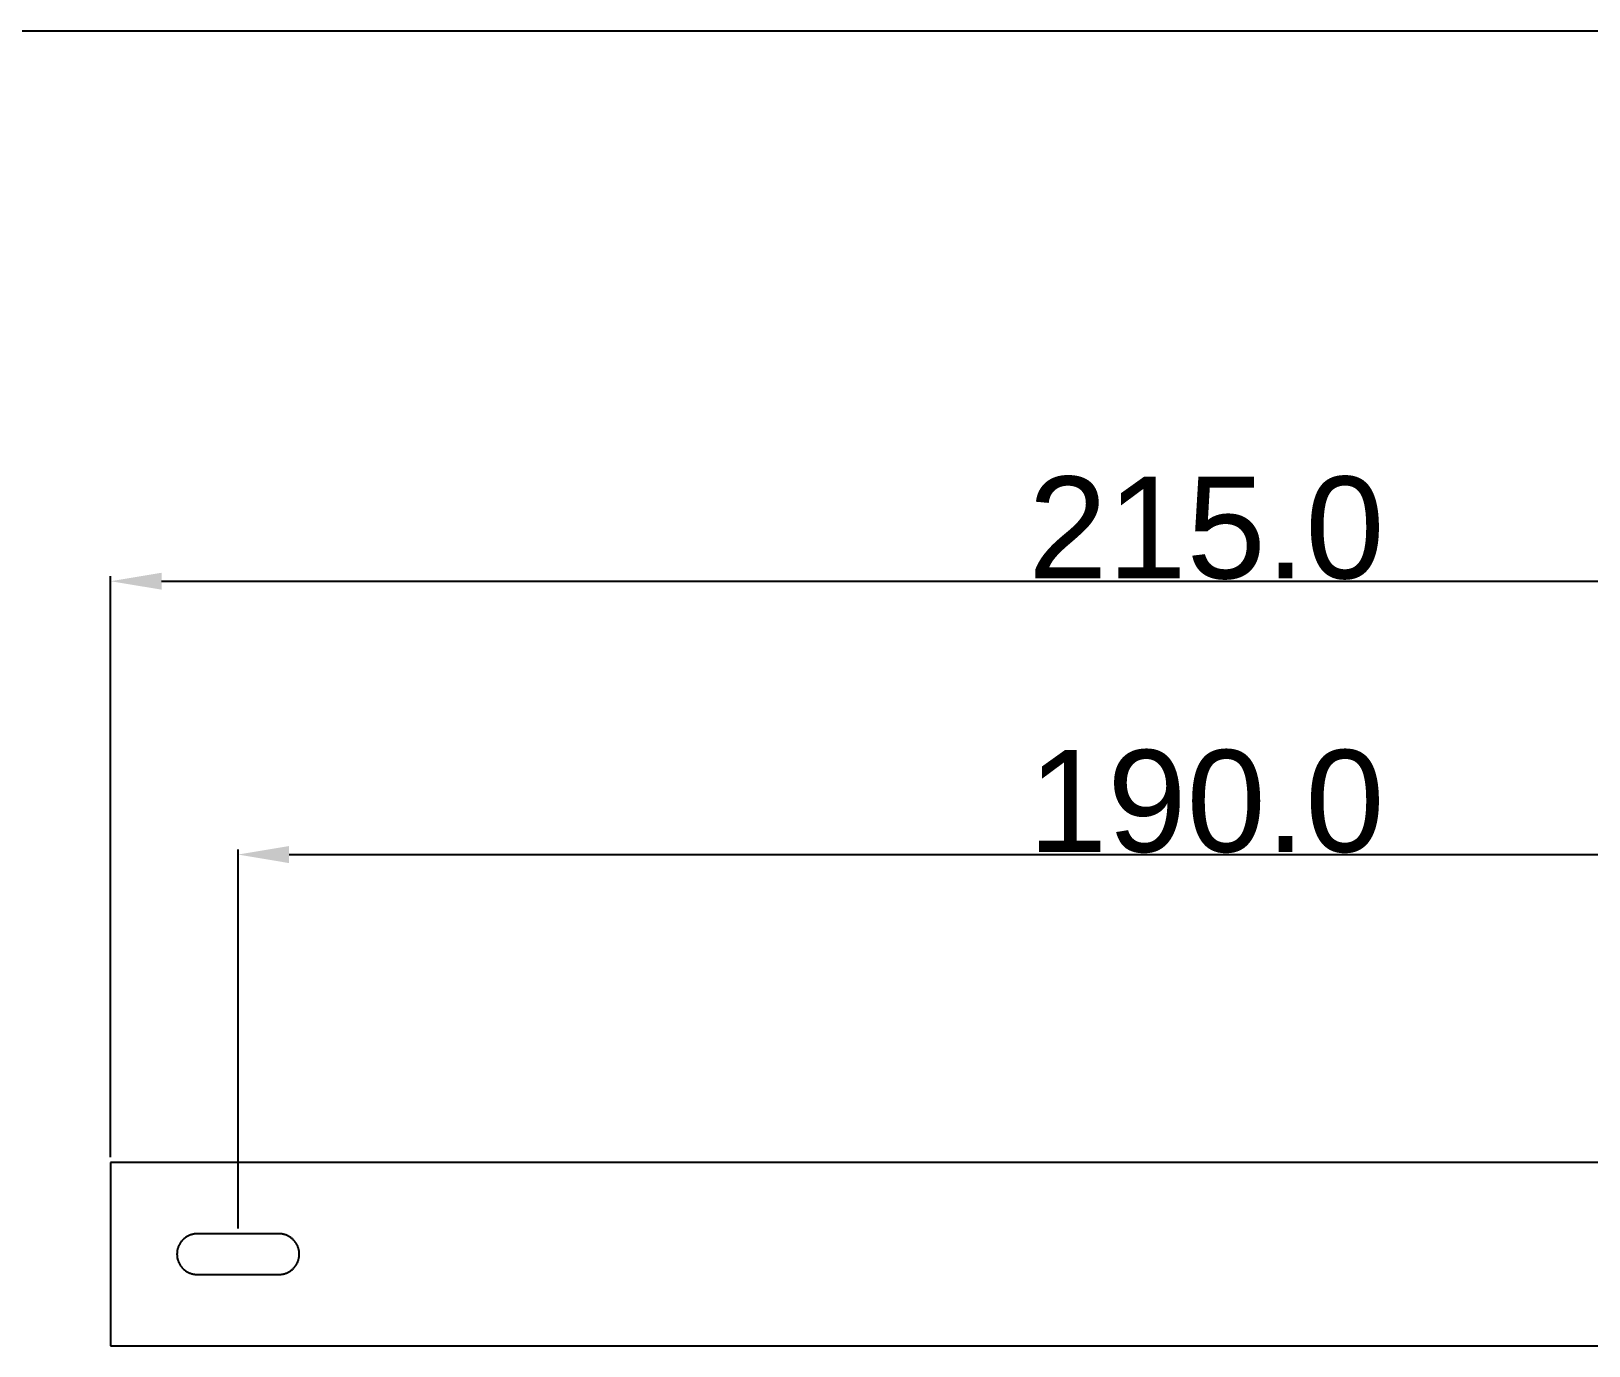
# Model space of a CAD drawing. Header units: millimetres. Extents: x 3033 to 5751, y 230 to 1450.
# Drawn here: x 3903 to 4055.9, y 1104.3 to 1233.3 of the extents above; entities that cross this region are included whole.
import ezdxf

# ---------------------------------------------------------------- set-up
doc = ezdxf.new("R2010")
doc.units = ezdxf.units.MM
doc.header["$MEASUREMENT"] = 0
doc.layers.add('Default', color=7, linetype='Continuous')
doc.layers.add('Layer 02', color=70, linetype='Continuous')
doc.styles.add('Arial', font='arial.ttf')
doc.dimstyles.new('Dimension Style 01', dxfattribs={"dimtxt": 10, "dimasz": 5, "dimexe": 0.5, "dimexo": 0.5, "dimgap": 0.09, "dimtad": 1, "dimtoh": 1, "dimdec": 1, "dimzin": 1, "dimdsep": 46, "dimtxsty": 'Arial', "dimcen": 0.5, "dimadec": 1, "dimazin": 0, "dimtfac": 1, "dimtdec": 4, "dimtix": 1, "dimtmove": 0, "dimatfit": 3, "dimfxl": 1, "dimtolj": 1, "dimtzin": 1, "dimarcsym": 0})

# ---------------------------------------------------------------- blocks, each defined once
blk = doc.blocks.new('*D12')
at = {"layer": 'Default', "color": 0, "lineweight": -2, "transparency": 16777216}
for p, q in [((3910.83, 1122.77), (3910.83, 1179.8)), ((3915.83, 1179.3), (4120.83, 1179.3)), ((4125.83, 1122.77), (4125.83, 1179.8))]:
    blk.add_line(p, q, dxfattribs=at)
at = {"layer": 'Default', "color": 0, "transparency": 16777216}
for points in [[(3915.83, 1180.13), (3915.83, 1178.47), (3910.83, 1179.3)], [(4120.83, 1178.47), (4120.83, 1180.13), (4125.83, 1179.3)]]:
    blk.add_solid(points, dxfattribs=at)
at = {"layer": 'Defpoints', "color": 0, "transparency": 16777216}
for p in [(4125.83, 1179.3), (3910.83, 1122.27), (4125.83, 1122.27)]:
    blk.add_point(p, dxfattribs=at)
at = {"layer": 'Default', "color": 0, "transparency": 16777216, "insert": (4018.33, 1184.5), "char_height": 10, "attachment_point": 5, "style": 'Arial'}
blk.add_mtext('\\A1;215.0', dxfattribs=at)
blk = doc.blocks.new('*D13')
at = {"layer": 'Default', "color": 0, "lineweight": -2, "transparency": 16777216}
for p, q in [((3923.33, 1115.77), (3923.33, 1152.98)), ((3928.33, 1152.48), (4108.33, 1152.48)), ((4113.33, 1115.77), (4113.33, 1152.98))]:
    blk.add_line(p, q, dxfattribs=at)
at = {"layer": 'Default', "color": 0, "transparency": 16777216}
for points in [[(3928.33, 1153.31), (3928.33, 1151.64), (3923.33, 1152.48)], [(4108.33, 1151.64), (4108.33, 1153.31), (4113.33, 1152.48)]]:
    blk.add_solid(points, dxfattribs=at)
at = {"layer": 'Defpoints', "color": 0, "transparency": 16777216}
for p in [(4113.33, 1152.48), (3923.33, 1115.27), (4113.33, 1115.27)]:
    blk.add_point(p, dxfattribs=at)
at = {"layer": 'Default', "color": 0, "transparency": 16777216, "insert": (4018.33, 1157.67), "char_height": 10, "attachment_point": 5, "style": 'Arial'}
blk.add_mtext('\\A1;190.0', dxfattribs=at)

msp = doc.modelspace()

# ---------------------------------------------------------------- linework, layer by layer
at = {"layer": 'Default'}
msp.add_line((4205.98, 1233.28), (3839.57, 1233.28), dxfattribs=at)
at = {"layer": 'Layer 02'}
for p, q in [((4125.83, 1122.27), (3910.83, 1122.27)), ((3910.83, 1122.27), (3910.83, 1104.27)), ((3917.55, 1114.17), (3917.52, 1114.11)), ((3917.58, 1114.23), (3917.55, 1114.17)), ((3917.61, 1114.29), (3917.58, 1114.23)), ((3917.65, 1114.35), (3917.61, 1114.29)), ((3917.69, 1114.41), (3917.65, 1114.35)), ((3917.73, 1114.46), (3917.69, 1114.41)), ((3917.77, 1114.52), (3917.73, 1114.46)), ((3917.81, 1114.57), (3917.77, 1114.52)), ((3917.86, 1114.62), (3917.81, 1114.57)), ((3917.91, 1114.67), (3917.86, 1114.62)), ((3917.96, 1114.72), (3917.91, 1114.67)), ((3918.01, 1114.77), (3917.96, 1114.72)), ((3918.06, 1114.81), (3918.01, 1114.77)), ((3918.11, 1114.85), (3918.06, 1114.81)), ((3918.17, 1114.9), (3918.11, 1114.85)), ((3918.23, 1114.93), (3918.17, 1114.9)), ((3918.28, 1114.97), (3918.23, 1114.93)), ((3918.34, 1115.01), (3918.28, 1114.97)), ((3918.4, 1115.04), (3918.34, 1115.01)), ((3918.47, 1115.07), (3918.4, 1115.04)), ((3918.53, 1115.1), (3918.47, 1115.07)), ((3918.59, 1115.13), (3918.53, 1115.1)), ((3918.66, 1115.15), (3918.59, 1115.13)), ((3918.72, 1115.17), (3918.66, 1115.15)), ((3918.79, 1115.19), (3918.72, 1115.17)), ((3918.85, 1115.21), (3918.79, 1115.19)), ((3918.92, 1115.23), (3918.85, 1115.21)), ((3918.99, 1115.24), (3918.92, 1115.23)), ((3919.06, 1115.25), (3918.99, 1115.24)), ((3919.13, 1115.26), (3919.06, 1115.25)), ((3919.2, 1115.26), (3919.13, 1115.26)), ((3919.26, 1115.27), (3919.2, 1115.26)), ((3919.33, 1115.27), (3919.26, 1115.27)), ((3927.33, 1115.27), (3919.33, 1115.27)), ((3927.4, 1115.27), (3927.33, 1115.27)), ((3927.47, 1115.26), (3927.4, 1115.27)), ((3927.54, 1115.26), (3927.47, 1115.26)), ((3927.61, 1115.25), (3927.54, 1115.26)), ((3927.68, 1115.24), (3927.61, 1115.25)), ((3927.74, 1115.23), (3927.68, 1115.24)), ((3927.81, 1115.21), (3927.74, 1115.23)), ((3927.88, 1115.19), (3927.81, 1115.21)), ((3927.94, 1115.17), (3927.88, 1115.19)), ((3928.01, 1115.15), (3927.94, 1115.17)), ((3928.07, 1115.13), (3928.01, 1115.15)), ((3928.14, 1115.1), (3928.07, 1115.13)), ((3928.2, 1115.07), (3928.14, 1115.1)), ((3928.26, 1115.04), (3928.2, 1115.07)), ((3928.32, 1115.01), (3928.26, 1115.04)), ((3928.38, 1114.97), (3928.32, 1115.01)), ((3928.44, 1114.93), (3928.38, 1114.97)), ((3928.5, 1114.9), (3928.44, 1114.93)), ((3928.55, 1114.85), (3928.5, 1114.9)), ((3928.61, 1114.81), (3928.55, 1114.85)), ((3928.66, 1114.77), (3928.61, 1114.81)), ((3928.71, 1114.72), (3928.66, 1114.77)), ((3928.76, 1114.67), (3928.71, 1114.72)), ((3928.81, 1114.62), (3928.76, 1114.67)), ((3928.85, 1114.57), (3928.81, 1114.62)), ((3928.9, 1114.52), (3928.85, 1114.57)), ((3928.94, 1114.46), (3928.9, 1114.52)), ((3928.98, 1114.41), (3928.94, 1114.46)), ((3929.02, 1114.35), (3928.98, 1114.41)), ((3929.05, 1114.29), (3929.02, 1114.35)), ((3929.09, 1114.23), (3929.05, 1114.29)), ((3929.12, 1114.17), (3929.09, 1114.23)), ((3929.15, 1114.11), (3929.12, 1114.17)), ((3917.34, 1113.37), (3917.33, 1113.3)), ((3917.33, 1113.3), (3917.33, 1113.23)), ((3917.33, 1113.23), (3917.34, 1113.17)), ((3917.35, 1113.51), (3917.34, 1113.44)), ((3917.34, 1113.44), (3917.34, 1113.37)), ((3917.34, 1113.17), (3917.34, 1113.1)), ((3917.34, 1113.1), (3917.35, 1113.03)), ((3917.36, 1113.58), (3917.35, 1113.51)), ((3917.35, 1113.03), (3917.36, 1112.96)), ((3917.37, 1113.65), (3917.36, 1113.58)), ((3917.36, 1112.96), (3917.37, 1112.89)), ((3917.38, 1113.71), (3917.37, 1113.65)), ((3917.37, 1112.89), (3917.38, 1112.82)), ((3917.4, 1113.78), (3917.38, 1113.71)), ((3917.38, 1112.82), (3917.4, 1112.76)), ((3917.42, 1113.85), (3917.4, 1113.78)), ((3917.4, 1112.76), (3917.42, 1112.69)), ((3917.44, 1113.91), (3917.42, 1113.85)), ((3917.42, 1112.69), (3917.44, 1112.62)), ((3917.46, 1113.98), (3917.44, 1113.91)), ((3917.44, 1112.62), (3917.46, 1112.56)), ((3917.49, 1114.04), (3917.46, 1113.98)), ((3917.52, 1114.11), (3917.49, 1114.04)), ((3929.18, 1114.04), (3929.15, 1114.11)), ((3929.2, 1113.98), (3929.18, 1114.04)), ((3929.23, 1113.91), (3929.2, 1113.98)), ((3929.2, 1112.56), (3929.23, 1112.62)), ((3929.25, 1113.85), (3929.23, 1113.91)), ((3929.23, 1112.62), (3929.25, 1112.69)), ((3929.27, 1113.78), (3929.25, 1113.85)), ((3929.25, 1112.69), (3929.27, 1112.76)), ((3929.28, 1113.71), (3929.27, 1113.78)), ((3929.27, 1112.76), (3929.28, 1112.82)), ((3929.3, 1113.65), (3929.28, 1113.71)), ((3929.28, 1112.82), (3929.3, 1112.89)), ((3929.31, 1113.58), (3929.3, 1113.65)), ((3929.3, 1112.89), (3929.31, 1112.96)), ((3929.32, 1113.51), (3929.31, 1113.58)), ((3929.31, 1112.96), (3929.32, 1113.03)), ((3929.33, 1113.44), (3929.32, 1113.51)), ((3929.32, 1113.03), (3929.33, 1113.1)), ((3929.33, 1113.37), (3929.33, 1113.44)), ((3929.33, 1113.3), (3929.33, 1113.37)), ((3929.33, 1113.23), (3929.33, 1113.3)), ((3929.33, 1113.17), (3929.33, 1113.23)), ((3929.33, 1113.1), (3929.33, 1113.17)), ((3917.46, 1112.56), (3917.49, 1112.5)), ((3917.49, 1112.5), (3917.52, 1112.43)), ((3917.52, 1112.43), (3917.55, 1112.37)), ((3917.55, 1112.37), (3917.58, 1112.31)), ((3917.58, 1112.31), (3917.61, 1112.25)), ((3917.61, 1112.25), (3917.65, 1112.19)), ((3917.65, 1112.19), (3917.69, 1112.13)), ((3917.69, 1112.13), (3917.73, 1112.08)), ((3917.73, 1112.08), (3917.77, 1112.02)), ((3917.77, 1112.02), (3917.81, 1111.97)), ((3917.81, 1111.97), (3917.86, 1111.92)), ((3917.86, 1111.92), (3917.91, 1111.87)), ((3917.91, 1111.87), (3917.96, 1111.82)), ((3917.96, 1111.82), (3918.01, 1111.77)), ((3918.01, 1111.77), (3918.06, 1111.73)), ((3918.06, 1111.73), (3918.11, 1111.68)), ((3918.11, 1111.68), (3918.17, 1111.64)), ((3918.17, 1111.64), (3918.23, 1111.6)), ((3918.23, 1111.6), (3918.28, 1111.57)), ((3918.28, 1111.57), (3918.34, 1111.53)), ((3918.34, 1111.53), (3918.4, 1111.5)), ((3918.4, 1111.5), (3918.47, 1111.47)), ((3918.47, 1111.47), (3918.53, 1111.44)), ((3918.53, 1111.44), (3918.59, 1111.41)), ((3918.59, 1111.41), (3918.66, 1111.39)), ((3918.66, 1111.39), (3918.72, 1111.36)), ((3918.72, 1111.36), (3918.79, 1111.34)), ((3918.79, 1111.34), (3918.85, 1111.33)), ((3918.85, 1111.33), (3918.92, 1111.31)), ((3918.92, 1111.31), (3918.99, 1111.3)), ((3918.99, 1111.3), (3919.06, 1111.29)), ((3919.06, 1111.29), (3919.13, 1111.28)), ((3919.13, 1111.28), (3919.2, 1111.27)), ((3919.2, 1111.27), (3919.26, 1111.27)), ((3919.26, 1111.27), (3919.33, 1111.27)), ((3919.33, 1111.27), (3927.33, 1111.27)), ((3927.33, 1111.27), (3927.4, 1111.27)), ((3927.4, 1111.27), (3927.47, 1111.27)), ((3927.47, 1111.27), (3927.54, 1111.28)), ((3927.54, 1111.28), (3927.61, 1111.29)), ((3927.61, 1111.29), (3927.68, 1111.3)), ((3927.68, 1111.3), (3927.74, 1111.31)), ((3927.74, 1111.31), (3927.81, 1111.33)), ((3927.81, 1111.33), (3927.88, 1111.34)), ((3927.88, 1111.34), (3927.94, 1111.36)), ((3927.94, 1111.36), (3928.01, 1111.39)), ((3928.01, 1111.39), (3928.07, 1111.41)), ((3928.07, 1111.41), (3928.14, 1111.44)), ((3928.14, 1111.44), (3928.2, 1111.47)), ((3928.2, 1111.47), (3928.26, 1111.5)), ((3928.26, 1111.5), (3928.32, 1111.53)), ((3928.32, 1111.53), (3928.38, 1111.57)), ((3928.38, 1111.57), (3928.44, 1111.6)), ((3928.44, 1111.6), (3928.5, 1111.64)), ((3928.5, 1111.64), (3928.55, 1111.68)), ((3928.55, 1111.68), (3928.61, 1111.73)), ((3928.61, 1111.73), (3928.66, 1111.77)), ((3928.66, 1111.77), (3928.71, 1111.82)), ((3928.71, 1111.82), (3928.76, 1111.87)), ((3928.76, 1111.87), (3928.81, 1111.92)), ((3928.81, 1111.92), (3928.85, 1111.97)), ((3928.85, 1111.97), (3928.9, 1112.02)), ((3928.9, 1112.02), (3928.94, 1112.08)), ((3928.94, 1112.08), (3928.98, 1112.13)), ((3928.98, 1112.13), (3929.02, 1112.19)), ((3929.02, 1112.19), (3929.05, 1112.25)), ((3929.05, 1112.25), (3929.09, 1112.31)), ((3929.09, 1112.31), (3929.12, 1112.37)), ((3929.12, 1112.37), (3929.15, 1112.43)), ((3929.15, 1112.43), (3929.18, 1112.5)), ((3929.18, 1112.5), (3929.2, 1112.56)), ((3910.83, 1104.27), (4125.83, 1104.27))]:
    msp.add_line(p, q, dxfattribs=at)

# ---------------------------------------------------------------- dimensions: what is measured, and where the dimension line sits
at = {"layer": 'Default'}
for base, p1, p2, picture, middle in [((4125.83, 1179.3), (3910.83, 1122.27), (4125.83, 1122.27), '*D12', (4018.33, 1184.5)), ((4113.33, 1152.48), (3923.33, 1115.27), (4113.33, 1115.27), '*D13', (4018.33, 1157.67))]:
    dim = msp.add_linear_dim(base=base, p1=p1, p2=p2, dimstyle='Dimension Style 01', override={"dimtmove": 1}, dxfattribs=at)
    dim.commit()
    dim.dimension.update_dxf_attribs({"geometry": picture, "text_midpoint": middle})

doc.saveas('drawing.dxf')
